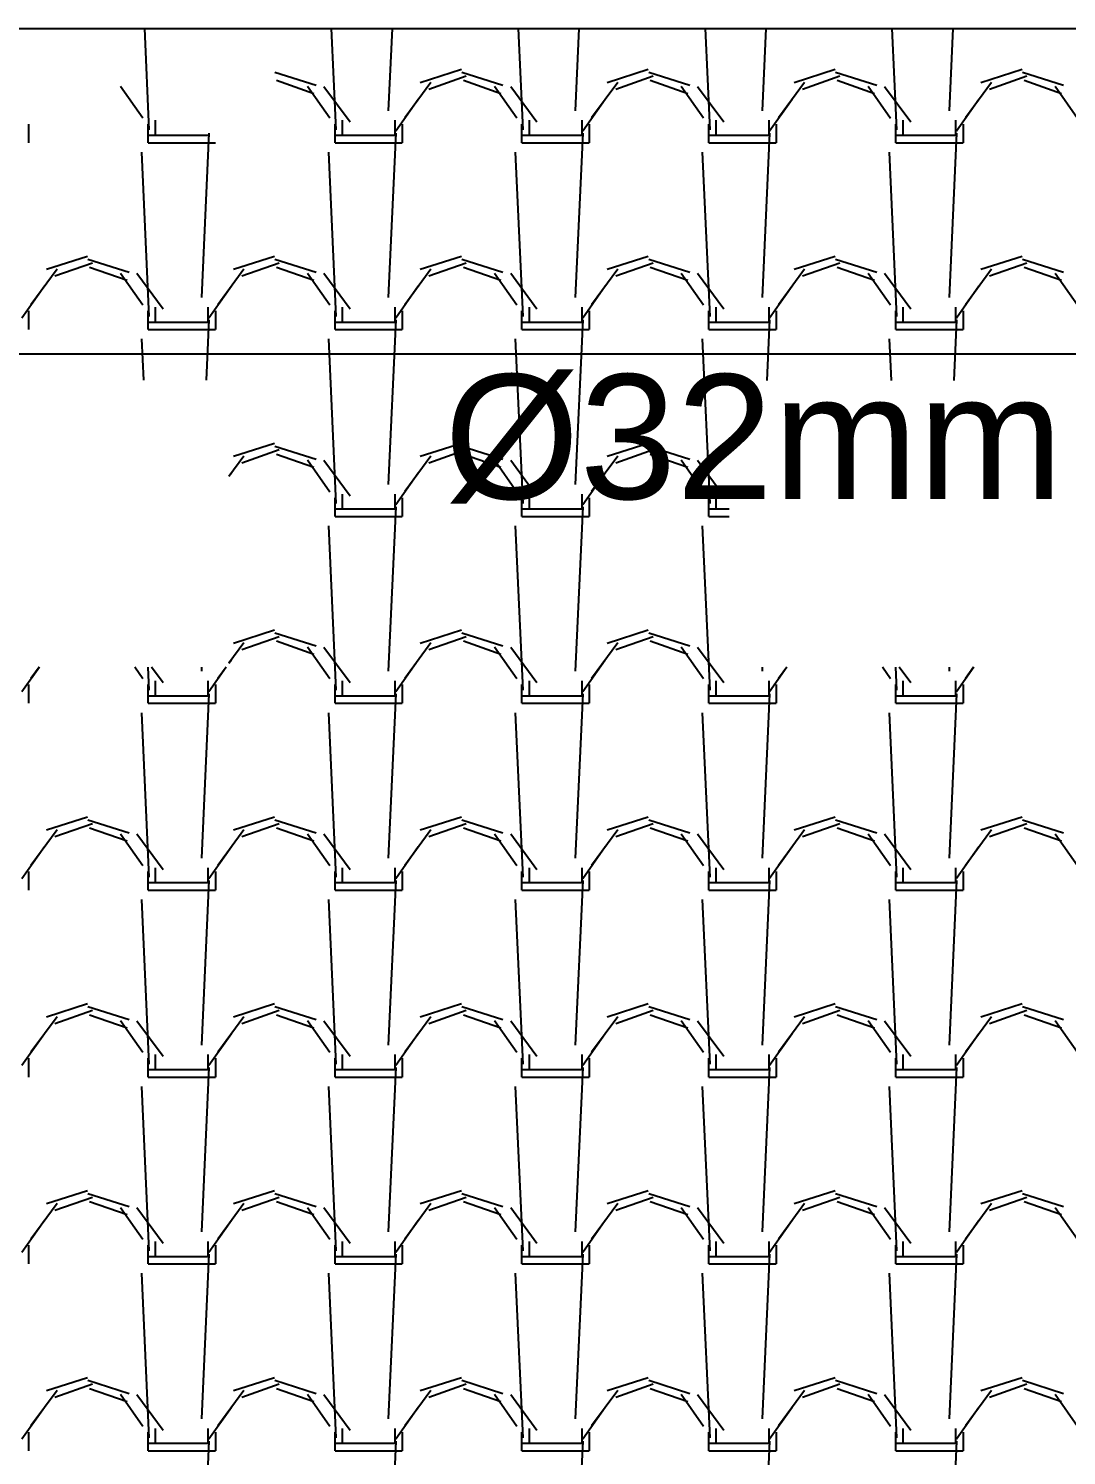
# Model space of a CAD drawing. Header units: millimetres. Extents: x 3923 to 4007, y 744 to 863.
# Drawn here: x 3936.375 to 3937.775, y 834.447 to 836.372 of the extents above; entities that cross this region are included whole.
import ezdxf
from ezdxf.enums import TextEntityAlignment as Align

# ---------------------------------------------------------------- set-up
doc = ezdxf.new("R2010")
doc.units = ezdxf.units.MM
for name, color, linetype in [('-HIDRO', 8, 'Continuous'), ('Esgoto', 5, 'Continuous'), ('TEXTO', 3, 'Continuous')]:
    doc.layers.add(name, color=color, linetype=linetype)
doc.styles.get("Standard").update_dxf_attribs({"font": 'arial.ttf'})

msp = doc.modelspace()

# ---------------------------------------------------------------- linework, layer by layer
at = {"layer": '-HIDRO', "linetype": 'Continuous'}
for p, q in [((3936.3171, 836.3715), (3938.5851, 836.3715)), ((3936.5383, 836.2351), (3936.5321, 836.3715)), ((3936.7903, 836.2351), (3936.7841, 836.3715)), ((3936.861, 836.2607), (3936.866, 836.3715)), ((3937.0423, 836.2351), (3937.0361, 836.3715)), ((3937.113, 836.2607), (3937.118, 836.3715)), ((3937.2943, 836.2351), (3937.2881, 836.3715)), ((3937.365, 836.2607), (3937.37, 836.3715)), ((3937.5463, 836.2351), (3937.5401, 836.3715)), ((3937.617, 836.2607), (3937.622, 836.3715)), ((3936.7631, 836.2945), (3936.7076, 836.3121)), ((3936.959, 836.3161), (3936.9036, 836.2984)), ((3936.9655, 836.3072), (3936.9151, 836.2895)), ((3937.0151, 836.2945), (3936.9596, 836.3121)), ((3937.211, 836.3161), (3937.1556, 836.2984)), ((3937.2175, 836.3072), (3937.1671, 836.2895)), ((3937.2671, 836.2945), (3937.2116, 836.3121)), ((3937.463, 836.3161), (3937.4076, 836.2984)), ((3937.4695, 836.3072), (3937.4191, 836.2895)), ((3937.5191, 836.2945), (3937.4636, 836.3121)), ((3937.715, 836.3161), (3937.6596, 836.2984)), ((3937.7215, 836.3072), (3937.6711, 836.2895)), ((3937.7711, 836.2945), (3937.7156, 836.3121)), ((3936.5297, 836.2505), (3936.4995, 836.2933)), ((3936.7602, 836.2836), (3936.7098, 836.3013)), ((3936.7817, 836.2505), (3936.7515, 836.2933)), ((3936.8089, 836.2451), (3936.7736, 836.293)), ((3936.9179, 836.2989), (3936.8826, 836.251)), ((3937.0122, 836.2836), (3936.9618, 836.3013)), ((3937.0337, 836.2505), (3937.0035, 836.2933)), ((3937.0609, 836.2451), (3937.0256, 836.293)), ((3937.1699, 836.2989), (3937.1346, 836.251)), ((3937.2642, 836.2836), (3937.2138, 836.3013)), ((3937.2857, 836.2505), (3937.2555, 836.2933)), ((3937.3129, 836.2451), (3937.2776, 836.293)), ((3937.4219, 836.2989), (3937.3866, 836.251)), ((3937.5162, 836.2836), (3937.4658, 836.3013)), ((3937.5377, 836.2504), (3937.5075, 836.2933)), ((3937.5649, 836.2451), (3937.5296, 836.293)), ((3937.6739, 836.2989), (3937.6386, 836.251)), ((3937.7682, 836.2836), (3937.7178, 836.3013)), ((3937.7897, 836.2504), (3937.7595, 836.2933)), ((3936.9009, 836.2759), (3936.8706, 836.233)), ((3937.1529, 836.2759), (3937.1226, 836.233)), ((3937.4049, 836.2759), (3937.3746, 836.233)), ((3937.6569, 836.2759), (3937.6266, 836.233)), ((3936.5468, 836.2277), (3936.5468, 836.2478)), ((3936.7988, 836.2277), (3936.7988, 836.2478)), ((3936.8694, 836.2478), (3936.8694, 836.2277)), ((3937.0508, 836.2277), (3937.0508, 836.2478)), ((3937.1214, 836.2478), (3937.1214, 836.2277)), ((3937.3028, 836.2277), (3937.3028, 836.2478)), ((3937.3734, 836.2478), (3937.3734, 836.2277)), ((3937.5548, 836.2277), (3937.5548, 836.2478)), ((3937.6254, 836.2478), (3937.6254, 836.2277)), ((3936.3754, 836.2428), (3936.3754, 836.2176)), ((3936.5367, 836.2176), (3936.5367, 836.2428)), ((3936.609, 836.0087), (3936.6191, 836.2305)), ((3936.7887, 836.2176), (3936.7887, 836.2428)), ((3936.861, 836.0087), (3936.8711, 836.2305)), ((3936.8794, 836.2428), (3936.8794, 836.2176)), ((3937.0407, 836.2176), (3937.0407, 836.2428)), ((3937.113, 836.0087), (3937.1231, 836.2305)), ((3937.1314, 836.2428), (3937.1314, 836.2176)), ((3937.2927, 836.2176), (3937.2927, 836.2428)), ((3937.365, 836.0087), (3937.3751, 836.2305)), ((3937.3834, 836.2428), (3937.3834, 836.2176)), ((3937.5447, 836.2176), (3937.5447, 836.2428)), ((3937.617, 836.0087), (3937.6271, 836.2305)), ((3937.6354, 836.2428), (3937.6354, 836.2176)), ((3936.5367, 836.2277), (3936.5468, 836.2277)), ((3936.5367, 836.2176), (3936.5468, 836.2176)), ((3936.5468, 836.2277), (3936.6174, 836.2277)), ((3936.5468, 836.2176), (3936.6274, 836.2176)), ((3936.7887, 836.2277), (3936.7988, 836.2277)), ((3936.7887, 836.2176), (3936.7988, 836.2176)), ((3936.7988, 836.2277), (3936.8694, 836.2277)), ((3936.7988, 836.2176), (3936.8794, 836.2176)), ((3937.0407, 836.2277), (3937.0508, 836.2277)), ((3937.0407, 836.2176), (3937.0508, 836.2176)), ((3937.0508, 836.2277), (3937.1214, 836.2277)), ((3937.0508, 836.2176), (3937.1314, 836.2176)), ((3937.2927, 836.2277), (3937.3028, 836.2277)), ((3937.2927, 836.2176), (3937.3028, 836.2176)), ((3937.3028, 836.2277), (3937.3734, 836.2277)), ((3937.3028, 836.2176), (3937.3834, 836.2176)), ((3937.5447, 836.2277), (3937.5548, 836.2277)), ((3937.5447, 836.2176), (3937.5548, 836.2176)), ((3937.5548, 836.2277), (3937.6254, 836.2277)), ((3937.5548, 836.2176), (3937.6354, 836.2176)), ((3936.5383, 835.9831), (3936.5282, 836.2049)), ((3936.7903, 835.9831), (3936.7802, 836.2049)), ((3937.0423, 835.9831), (3937.0322, 836.2049)), ((3937.2943, 835.9831), (3937.2842, 836.2049)), ((3937.5463, 835.9831), (3937.5362, 836.2049)), ((3936.455, 836.0641), (3936.3996, 836.0464)), ((3936.4615, 836.0552), (3936.4111, 836.0375)), ((3936.5111, 836.0425), (3936.4556, 836.0601)), ((3936.707, 836.0641), (3936.6516, 836.0464)), ((3936.7135, 836.0552), (3936.6631, 836.0375)), ((3936.7631, 836.0425), (3936.7076, 836.0601)), ((3936.959, 836.0641), (3936.9036, 836.0464)), ((3936.9655, 836.0552), (3936.9151, 836.0375)), ((3937.0151, 836.0425), (3936.9596, 836.0601)), ((3937.211, 836.0641), (3937.1556, 836.0464)), ((3937.2175, 836.0552), (3937.1671, 836.0375)), ((3937.2671, 836.0425), (3937.2116, 836.0601)), ((3937.463, 836.0641), (3937.4076, 836.0464)), ((3937.4695, 836.0552), (3937.4191, 836.0375)), ((3937.5191, 836.0425), (3937.4636, 836.0601)), ((3937.715, 836.0641), (3937.6596, 836.0464)), ((3937.7215, 836.0552), (3937.6711, 836.0375)), ((3937.7711, 836.0425), (3937.7156, 836.0601)), ((3936.4139, 836.0469), (3936.3786, 835.999)), ((3936.5082, 836.0316), (3936.4578, 836.0493)), ((3936.5297, 835.9985), (3936.4995, 836.0413)), ((3936.5569, 835.9931), (3936.5216, 836.041)), ((3936.6659, 836.0469), (3936.6306, 835.999)), ((3936.7602, 836.0316), (3936.7098, 836.0493)), ((3936.7817, 835.9985), (3936.7515, 836.0413)), ((3936.8089, 835.9931), (3936.7736, 836.041)), ((3936.9179, 836.0469), (3936.8826, 835.999)), ((3937.0122, 836.0316), (3936.9618, 836.0493)), ((3937.0337, 835.9985), (3937.0035, 836.0413)), ((3937.0609, 835.9931), (3937.0256, 836.041)), ((3937.1699, 836.0469), (3937.1346, 835.999)), ((3937.2642, 836.0316), (3937.2138, 836.0493)), ((3937.2857, 835.9985), (3937.2555, 836.0413)), ((3937.3129, 835.9931), (3937.2776, 836.041)), ((3937.4219, 836.0469), (3937.3866, 835.999)), ((3937.5162, 836.0316), (3937.4658, 836.0493)), ((3937.5377, 835.9984), (3937.5075, 836.0413)), ((3937.5649, 835.9931), (3937.5296, 836.041)), ((3937.6739, 836.0469), (3937.6386, 835.999)), ((3937.7682, 836.0316), (3937.7178, 836.0493)), ((3937.7897, 835.9984), (3937.7595, 836.0413)), ((3936.3969, 836.0239), (3936.3666, 835.981)), ((3936.6489, 836.0239), (3936.6186, 835.981)), ((3936.9009, 836.0239), (3936.8706, 835.981)), ((3937.1529, 836.0239), (3937.1226, 835.981)), ((3937.4049, 836.0239), (3937.3746, 835.981)), ((3937.6569, 836.0239), (3937.6266, 835.981)), ((3936.3754, 835.9908), (3936.3754, 835.9656)), ((3936.5367, 835.9656), (3936.5367, 835.9908)), ((3936.5468, 835.9757), (3936.5468, 835.9958)), ((3936.6154, 835.8972), (3936.6191, 835.9785)), ((3936.6174, 835.9958), (3936.6174, 835.9757)), ((3936.6274, 835.9908), (3936.6274, 835.9656)), ((3936.7887, 835.9656), (3936.7887, 835.9908)), ((3936.7988, 835.9757), (3936.7988, 835.9958)), ((3936.861, 835.7567), (3936.8711, 835.9785)), ((3936.8694, 835.9958), (3936.8694, 835.9757)), ((3936.8794, 835.9908), (3936.8794, 835.9656)), ((3937.0407, 835.9656), (3937.0407, 835.9908)), ((3937.0508, 835.9757), (3937.0508, 835.9958)), ((3937.113, 835.7567), (3937.1231, 835.9785)), ((3937.1214, 835.9958), (3937.1214, 835.9757)), ((3937.1314, 835.9908), (3937.1314, 835.9656)), ((3937.2927, 835.9656), (3937.2927, 835.9908)), ((3937.3028, 835.9757), (3937.3028, 835.9958)), ((3937.3714, 835.8971), (3937.3751, 835.9785)), ((3937.3734, 835.9958), (3937.3734, 835.9757)), ((3937.3834, 835.9908), (3937.3834, 835.9656)), ((3937.5447, 835.9656), (3937.5447, 835.9908)), ((3937.5548, 835.9757), (3937.5548, 835.9958)), ((3937.6234, 835.8971), (3937.6271, 835.9785)), ((3937.6254, 835.9958), (3937.6254, 835.9757)), ((3937.6354, 835.9908), (3937.6354, 835.9656)), ((3936.5367, 835.9757), (3936.5468, 835.9757)), ((3936.5367, 835.9656), (3936.5468, 835.9656)), ((3936.5468, 835.9757), (3936.6174, 835.9757)), ((3936.5468, 835.9656), (3936.6274, 835.9656)), ((3936.7887, 835.9757), (3936.7988, 835.9757)), ((3936.7887, 835.9656), (3936.7988, 835.9656)), ((3936.7988, 835.9757), (3936.8694, 835.9757)), ((3936.7988, 835.9656), (3936.8794, 835.9656)), ((3937.0407, 835.9757), (3937.0508, 835.9757)), ((3937.0407, 835.9656), (3937.0508, 835.9656)), ((3937.0508, 835.9757), (3937.1214, 835.9757)), ((3937.0508, 835.9656), (3937.1314, 835.9656)), ((3937.2927, 835.9757), (3937.3028, 835.9757)), ((3937.2927, 835.9656), (3937.3028, 835.9656)), ((3937.3028, 835.9757), (3937.3734, 835.9757)), ((3937.3028, 835.9656), (3937.3834, 835.9656)), ((3937.5447, 835.9757), (3937.5548, 835.9757)), ((3937.5447, 835.9656), (3937.5548, 835.9656)), ((3937.5548, 835.9757), (3937.6254, 835.9757)), ((3937.5548, 835.9656), (3937.6354, 835.9656)), ((3936.5307, 835.8972), (3936.5282, 835.9529)), ((3936.7903, 835.7311), (3936.7802, 835.9529)), ((3937.0423, 835.7311), (3937.0322, 835.9529)), ((3937.2943, 835.7311), (3937.2842, 835.9529)), ((3937.5388, 835.8971), (3937.5362, 835.9529)), ((3936.707, 835.8121), (3936.6516, 835.7944)), ((3936.7631, 835.7905), (3936.7076, 835.8081)), ((3936.959, 835.8121), (3936.9036, 835.7944)), ((3937.0151, 835.7905), (3936.9596, 835.8081)), ((3937.211, 835.8121), (3937.1556, 835.7944)), ((3937.2671, 835.7905), (3937.2116, 835.8081)), ((3936.6659, 835.7949), (3936.6457, 835.7675)), ((3936.7135, 835.8032), (3936.6631, 835.7855)), ((3936.7602, 835.7796), (3936.7098, 835.7973)), ((3936.7817, 835.7465), (3936.7515, 835.7893)), ((3936.8089, 835.7411), (3936.7736, 835.789)), ((3936.9179, 835.7949), (3936.8826, 835.747)), ((3936.9655, 835.8032), (3936.9151, 835.7855)), ((3937.0122, 835.7796), (3936.9618, 835.7973)), ((3937.0337, 835.7465), (3937.0035, 835.7893)), ((3937.0609, 835.7411), (3937.0256, 835.789)), ((3937.1699, 835.7949), (3937.1346, 835.747)), ((3937.2175, 835.8032), (3937.1671, 835.7855)), ((3937.2642, 835.7796), (3937.2138, 835.7973)), ((3937.2857, 835.7465), (3937.2555, 835.7893)), ((3937.3129, 835.7411), (3937.2776, 835.789)), ((3936.6489, 835.7719), (3936.6457, 835.7674)), ((3936.9009, 835.7719), (3936.8706, 835.729)), ((3937.1529, 835.7719), (3937.1226, 835.729)), ((3936.7887, 835.7136), (3936.7887, 835.7388)), ((3936.7988, 835.7237), (3936.7988, 835.7438)), ((3936.8694, 835.7438), (3936.8694, 835.7237)), ((3936.8794, 835.7388), (3936.8794, 835.7136)), ((3937.0407, 835.7136), (3937.0407, 835.7388)), ((3937.0508, 835.7237), (3937.0508, 835.7438)), ((3937.1214, 835.7438), (3937.1214, 835.7237)), ((3937.1314, 835.7388), (3937.1314, 835.7136)), ((3937.2927, 835.7136), (3937.2927, 835.7388)), ((3937.3028, 835.7237), (3937.3028, 835.7438)), ((3936.7887, 835.7237), (3936.7988, 835.7237)), ((3936.7887, 835.7136), (3936.7988, 835.7136)), ((3936.7988, 835.7237), (3936.8694, 835.7237)), ((3936.7988, 835.7136), (3936.8794, 835.7136)), ((3936.861, 835.5047), (3936.8711, 835.7265)), ((3937.0407, 835.7237), (3937.0508, 835.7237)), ((3937.0407, 835.7136), (3937.0508, 835.7136)), ((3937.0508, 835.7237), (3937.1214, 835.7237)), ((3937.0508, 835.7136), (3937.1314, 835.7136)), ((3937.113, 835.5047), (3937.1231, 835.7265)), ((3937.2927, 835.7237), (3937.3028, 835.7237)), ((3937.2927, 835.7136), (3937.3028, 835.7136)), ((3937.3028, 835.7237), (3937.3202, 835.7237)), ((3937.3028, 835.7136), (3937.3202, 835.7136)), ((3936.7903, 835.4791), (3936.7802, 835.7009)), ((3937.0423, 835.4791), (3937.0322, 835.7009)), ((3937.2943, 835.4791), (3937.2842, 835.7009)), ((3936.707, 835.5601), (3936.6516, 835.5424)), ((3936.7631, 835.5385), (3936.7076, 835.5561)), ((3936.959, 835.5601), (3936.9036, 835.5424)), ((3937.0151, 835.5385), (3936.9596, 835.5561)), ((3937.211, 835.5601), (3937.1556, 835.5424)), ((3937.2671, 835.5385), (3937.2116, 835.5561)), ((3936.6659, 835.5429), (3936.6457, 835.5155)), ((3936.7135, 835.5512), (3936.6631, 835.5335)), ((3936.7602, 835.5276), (3936.7098, 835.5453)), ((3936.7817, 835.4945), (3936.7515, 835.5373)), ((3936.8089, 835.4891), (3936.7736, 835.537)), ((3936.9179, 835.5429), (3936.8826, 835.495)), ((3936.9655, 835.5512), (3936.9151, 835.5335)), ((3937.0122, 835.5276), (3936.9618, 835.5453)), ((3937.0337, 835.4945), (3937.0035, 835.5373)), ((3937.0609, 835.4891), (3937.0256, 835.537)), ((3937.1699, 835.5429), (3937.1346, 835.495)), ((3937.2175, 835.5512), (3937.1671, 835.5335)), ((3937.2642, 835.5276), (3937.2138, 835.5453)), ((3937.2857, 835.4945), (3937.2555, 835.5373)), ((3937.3129, 835.4891), (3937.2776, 835.537)), ((3936.6489, 835.5199), (3936.6457, 835.5154)), ((3936.9009, 835.5199), (3936.8706, 835.477)), ((3937.1529, 835.5199), (3937.1226, 835.477)), ((3936.39, 835.5102), (3936.3666, 835.477)), ((3936.3898, 835.5102), (3936.3786, 835.495)), ((3936.5297, 835.4945), (3936.5186, 835.5102)), ((3936.5383, 835.4791), (3936.5369, 835.5102)), ((3936.5569, 835.4891), (3936.5413, 835.5102)), ((3936.609, 835.5047), (3936.6092, 835.5102)), ((3936.642, 835.5102), (3936.6186, 835.477)), ((3936.6418, 835.5102), (3936.6306, 835.495)), ((3937.365, 835.5047), (3937.3652, 835.5101)), ((3937.3979, 835.5101), (3937.3746, 835.477)), ((3937.3977, 835.5101), (3937.3866, 835.495)), ((3937.5377, 835.4945), (3937.5267, 835.5101)), ((3937.5463, 835.4791), (3937.5449, 835.5101)), ((3937.5649, 835.4891), (3937.5494, 835.5101)), ((3937.617, 835.5047), (3937.6172, 835.5101)), ((3937.6499, 835.5101), (3937.6266, 835.4771)), ((3937.6497, 835.5101), (3937.6386, 835.495)), ((3936.3754, 835.4868), (3936.3754, 835.4616)), ((3936.5367, 835.4616), (3936.5367, 835.4868)), ((3936.5468, 835.4717), (3936.5468, 835.4918)), ((3936.6174, 835.4918), (3936.6174, 835.4717)), ((3936.6274, 835.4868), (3936.6274, 835.4616)), ((3936.7887, 835.4616), (3936.7887, 835.4868)), ((3936.7988, 835.4717), (3936.7988, 835.4918)), ((3936.8694, 835.4918), (3936.8694, 835.4717)), ((3936.8794, 835.4868), (3936.8794, 835.4616)), ((3937.0407, 835.4616), (3937.0407, 835.4868)), ((3937.0508, 835.4717), (3937.0508, 835.4918)), ((3937.1214, 835.4918), (3937.1214, 835.4717)), ((3937.1314, 835.4868), (3937.1314, 835.4616)), ((3937.2927, 835.4616), (3937.2927, 835.4868)), ((3937.3028, 835.4717), (3937.3028, 835.4918)), ((3937.3734, 835.4918), (3937.3734, 835.4717)), ((3937.3834, 835.4868), (3937.3834, 835.4616)), ((3937.5447, 835.4616), (3937.5447, 835.4868)), ((3937.5548, 835.4717), (3937.5548, 835.4918)), ((3937.6254, 835.4918), (3937.6254, 835.4717)), ((3937.6354, 835.4868), (3937.6354, 835.4616)), ((3936.5367, 835.4717), (3936.5468, 835.4717)), ((3936.5367, 835.4616), (3936.5468, 835.4616)), ((3936.5468, 835.4717), (3936.6174, 835.4717)), ((3936.5468, 835.4616), (3936.6274, 835.4616)), ((3936.609, 835.2527), (3936.6191, 835.4745)), ((3936.7887, 835.4717), (3936.7988, 835.4717)), ((3936.7887, 835.4616), (3936.7988, 835.4616)), ((3936.7988, 835.4717), (3936.8694, 835.4717)), ((3936.7988, 835.4616), (3936.8794, 835.4616)), ((3936.861, 835.2527), (3936.8711, 835.4745)), ((3937.0407, 835.4717), (3937.0508, 835.4717)), ((3937.0407, 835.4616), (3937.0508, 835.4616)), ((3937.0508, 835.4717), (3937.1214, 835.4717)), ((3937.0508, 835.4616), (3937.1314, 835.4616)), ((3937.113, 835.2527), (3937.1231, 835.4745)), ((3937.2927, 835.4717), (3937.3028, 835.4717)), ((3937.2927, 835.4616), (3937.3028, 835.4616)), ((3937.3028, 835.4717), (3937.3734, 835.4717)), ((3937.3028, 835.4616), (3937.3834, 835.4616)), ((3937.365, 835.2527), (3937.3751, 835.4745)), ((3937.5447, 835.4717), (3937.5548, 835.4717)), ((3937.5447, 835.4616), (3937.5548, 835.4616)), ((3937.5548, 835.4717), (3937.6254, 835.4717)), ((3937.5548, 835.4616), (3937.6354, 835.4616)), ((3937.617, 835.2527), (3937.6271, 835.4745)), ((3936.5383, 835.2271), (3936.5282, 835.4489)), ((3936.7903, 835.2271), (3936.7802, 835.4489)), ((3937.0423, 835.2271), (3937.0322, 835.4489)), ((3937.2943, 835.2271), (3937.2842, 835.4489)), ((3937.5463, 835.2271), (3937.5362, 835.4489)), ((3936.455, 835.3081), (3936.3996, 835.2904)), ((3936.707, 835.3081), (3936.6516, 835.2904)), ((3936.959, 835.3081), (3936.9036, 835.2904)), ((3937.211, 835.3081), (3937.1556, 835.2904)), ((3937.463, 835.3081), (3937.4076, 835.2904)), ((3937.715, 835.3081), (3937.6596, 835.2904)), ((3936.4139, 835.2909), (3936.3786, 835.243)), ((3936.4615, 835.2992), (3936.4111, 835.2815)), ((3936.5111, 835.2865), (3936.4556, 835.3041)), ((3936.5082, 835.2756), (3936.4578, 835.2932)), ((3936.5297, 835.2425), (3936.4995, 835.2853)), ((3936.6659, 835.2909), (3936.6306, 835.243)), ((3936.7135, 835.2992), (3936.6631, 835.2815)), ((3936.7631, 835.2865), (3936.7076, 835.3041)), ((3936.7602, 835.2756), (3936.7098, 835.2932)), ((3936.7817, 835.2425), (3936.7515, 835.2853)), ((3936.9179, 835.2909), (3936.8826, 835.243)), ((3936.9655, 835.2992), (3936.9151, 835.2815)), ((3937.0151, 835.2865), (3936.9596, 835.3041)), ((3937.0122, 835.2756), (3936.9618, 835.2932)), ((3937.0337, 835.2425), (3937.0035, 835.2853)), ((3937.1699, 835.2909), (3937.1346, 835.243)), ((3937.2175, 835.2992), (3937.1671, 835.2815)), ((3937.2671, 835.2865), (3937.2116, 835.3041)), ((3937.2642, 835.2756), (3937.2138, 835.2932)), ((3937.2857, 835.2425), (3937.2555, 835.2853)), ((3937.4219, 835.2909), (3937.3866, 835.243)), ((3937.4695, 835.2992), (3937.4191, 835.2815)), ((3937.5191, 835.2865), (3937.4636, 835.3041)), ((3937.5162, 835.2756), (3937.4658, 835.2932)), ((3937.5377, 835.2425), (3937.5075, 835.2853)), ((3937.6739, 835.2909), (3937.6386, 835.243)), ((3937.7215, 835.2992), (3937.6711, 835.2815)), ((3937.7711, 835.2865), (3937.7156, 835.3041)), ((3937.7682, 835.2756), (3937.7178, 835.2932)), ((3937.7897, 835.2425), (3937.7595, 835.2853)), ((3936.3969, 835.2679), (3936.3666, 835.225)), ((3936.5569, 835.2371), (3936.5216, 835.285)), ((3936.6489, 835.2679), (3936.6186, 835.225)), ((3936.8089, 835.2371), (3936.7736, 835.285)), ((3936.9009, 835.2679), (3936.8706, 835.225)), ((3937.0609, 835.2371), (3937.0256, 835.285)), ((3937.1529, 835.2679), (3937.1226, 835.225)), ((3937.3129, 835.2371), (3937.2776, 835.285)), ((3937.4049, 835.2679), (3937.3746, 835.2251)), ((3937.5649, 835.2371), (3937.5296, 835.285)), ((3937.6569, 835.2679), (3937.6266, 835.2251)), ((3936.3754, 835.2348), (3936.3754, 835.2096)), ((3936.5367, 835.2096), (3936.5367, 835.2348)), ((3936.5468, 835.2197), (3936.5468, 835.2398)), ((3936.6174, 835.2398), (3936.6174, 835.2197)), ((3936.6274, 835.2348), (3936.6274, 835.2096)), ((3936.7887, 835.2096), (3936.7887, 835.2348)), ((3936.7988, 835.2197), (3936.7988, 835.2398)), ((3936.8694, 835.2398), (3936.8694, 835.2197)), ((3936.8794, 835.2348), (3936.8794, 835.2096)), ((3937.0407, 835.2096), (3937.0407, 835.2348)), ((3937.0508, 835.2197), (3937.0508, 835.2398)), ((3937.1214, 835.2398), (3937.1214, 835.2197)), ((3937.1314, 835.2348), (3937.1314, 835.2096)), ((3937.2927, 835.2096), (3937.2927, 835.2348)), ((3937.3028, 835.2197), (3937.3028, 835.2398)), ((3937.3734, 835.2398), (3937.3734, 835.2197)), ((3937.3834, 835.2348), (3937.3834, 835.2096)), ((3937.5447, 835.2096), (3937.5447, 835.2348)), ((3937.5548, 835.2197), (3937.5548, 835.2398)), ((3937.6254, 835.2398), (3937.6254, 835.2197)), ((3937.6354, 835.2348), (3937.6354, 835.2096)), ((3936.5367, 835.2197), (3936.5468, 835.2197)), ((3936.5367, 835.2096), (3936.5468, 835.2096)), ((3936.5468, 835.2197), (3936.6174, 835.2197)), ((3936.5468, 835.2096), (3936.6274, 835.2096)), ((3936.609, 835.0007), (3936.6191, 835.2225)), ((3936.7887, 835.2197), (3936.7988, 835.2197)), ((3936.7887, 835.2096), (3936.7988, 835.2096)), ((3936.7988, 835.2197), (3936.8694, 835.2197)), ((3936.7988, 835.2096), (3936.8794, 835.2096)), ((3936.861, 835.0007), (3936.8711, 835.2225)), ((3937.0407, 835.2197), (3937.0508, 835.2197)), ((3937.0407, 835.2096), (3937.0508, 835.2096)), ((3937.0508, 835.2197), (3937.1214, 835.2197)), ((3937.0508, 835.2096), (3937.1314, 835.2096)), ((3937.113, 835.0007), (3937.1231, 835.2225)), ((3937.2927, 835.2197), (3937.3028, 835.2197)), ((3937.2927, 835.2096), (3937.3028, 835.2096)), ((3937.3028, 835.2197), (3937.3734, 835.2197)), ((3937.3028, 835.2096), (3937.3834, 835.2096)), ((3937.365, 835.0007), (3937.3751, 835.2225)), ((3937.5447, 835.2197), (3937.5548, 835.2197)), ((3937.5447, 835.2096), (3937.5548, 835.2096)), ((3937.5548, 835.2197), (3937.6254, 835.2197)), ((3937.5548, 835.2096), (3937.6354, 835.2096)), ((3937.617, 835.0007), (3937.6271, 835.2225)), ((3936.5383, 834.9751), (3936.5282, 835.1969)), ((3936.7903, 834.9751), (3936.7802, 835.1969)), ((3937.0423, 834.9751), (3937.0322, 835.1969)), ((3937.2943, 834.9751), (3937.2842, 835.1969)), ((3937.5463, 834.9751), (3937.5362, 835.1969)), ((3936.455, 835.0561), (3936.3996, 835.0384)), ((3936.707, 835.0561), (3936.6516, 835.0384)), ((3936.959, 835.0561), (3936.9036, 835.0384)), ((3937.211, 835.0561), (3937.1556, 835.0384)), ((3937.463, 835.0561), (3937.4076, 835.0384)), ((3937.715, 835.0561), (3937.6596, 835.0384)), ((3936.4139, 835.0389), (3936.3786, 834.991)), ((3936.4615, 835.0472), (3936.4111, 835.0295)), ((3936.5111, 835.0345), (3936.4556, 835.0521)), ((3936.5082, 835.0236), (3936.4578, 835.0412)), ((3936.6659, 835.0389), (3936.6306, 834.991)), ((3936.7135, 835.0472), (3936.6631, 835.0295)), ((3936.7631, 835.0345), (3936.7076, 835.0521)), ((3936.7602, 835.0236), (3936.7098, 835.0412)), ((3936.9179, 835.0389), (3936.8826, 834.991)), ((3936.9655, 835.0472), (3936.9151, 835.0295)), ((3937.0151, 835.0345), (3936.9596, 835.0521)), ((3937.0122, 835.0236), (3936.9618, 835.0412)), ((3937.1699, 835.0389), (3937.1346, 834.991)), ((3937.2175, 835.0472), (3937.1671, 835.0295)), ((3937.2671, 835.0345), (3937.2116, 835.0521)), ((3937.2642, 835.0236), (3937.2138, 835.0412)), ((3937.4219, 835.0389), (3937.3866, 834.991)), ((3937.4695, 835.0472), (3937.4191, 835.0295)), ((3937.5191, 835.0345), (3937.4636, 835.0521)), ((3937.5162, 835.0236), (3937.4658, 835.0412)), ((3937.6739, 835.0389), (3937.6386, 834.991)), ((3937.7215, 835.0472), (3937.6711, 835.0295)), ((3937.7711, 835.0345), (3937.7156, 835.0521)), ((3937.7682, 835.0236), (3937.7178, 835.0412)), ((3936.3969, 835.0159), (3936.3666, 834.973)), ((3936.5297, 834.9905), (3936.4995, 835.0333)), ((3936.5569, 834.9851), (3936.5216, 835.033)), ((3936.6489, 835.0159), (3936.6186, 834.973)), ((3936.7817, 834.9905), (3936.7515, 835.0333)), ((3936.8089, 834.9851), (3936.7736, 835.033)), ((3936.9009, 835.0159), (3936.8706, 834.973)), ((3937.0337, 834.9905), (3937.0035, 835.0333)), ((3937.0609, 834.9851), (3937.0256, 835.033)), ((3937.1529, 835.0159), (3937.1226, 834.973)), ((3937.2857, 834.9905), (3937.2555, 835.0333)), ((3937.3129, 834.9851), (3937.2776, 835.033)), ((3937.4049, 835.0159), (3937.3746, 834.9731)), ((3937.5377, 834.9905), (3937.5075, 835.0333)), ((3937.5649, 834.9851), (3937.5296, 835.033)), ((3937.6569, 835.0159), (3937.6266, 834.9731)), ((3937.7897, 834.9905), (3937.7595, 835.0333)), ((3936.3754, 834.9828), (3936.3754, 834.9576)), ((3936.5367, 834.9576), (3936.5367, 834.9828)), ((3936.5468, 834.9677), (3936.5468, 834.9878)), ((3936.6174, 834.9878), (3936.6174, 834.9677)), ((3936.6274, 834.9828), (3936.6274, 834.9576)), ((3936.7887, 834.9576), (3936.7887, 834.9828)), ((3936.7988, 834.9677), (3936.7988, 834.9878)), ((3936.8694, 834.9878), (3936.8694, 834.9677)), ((3936.8794, 834.9828), (3936.8794, 834.9576)), ((3937.0407, 834.9576), (3937.0407, 834.9828)), ((3937.0508, 834.9677), (3937.0508, 834.9878)), ((3937.1214, 834.9878), (3937.1214, 834.9677)), ((3937.1314, 834.9828), (3937.1314, 834.9576)), ((3937.2927, 834.9576), (3937.2927, 834.9828)), ((3937.3028, 834.9677), (3937.3028, 834.9878)), ((3937.3734, 834.9878), (3937.3734, 834.9677)), ((3937.3834, 834.9828), (3937.3834, 834.9576)), ((3937.5447, 834.9576), (3937.5447, 834.9828)), ((3937.5548, 834.9677), (3937.5548, 834.9878)), ((3937.6254, 834.9878), (3937.6254, 834.9677)), ((3937.6354, 834.9828), (3937.6354, 834.9576)), ((3936.5367, 834.9677), (3936.5468, 834.9677)), ((3936.5468, 834.9677), (3936.6174, 834.9677)), ((3936.609, 834.7487), (3936.6191, 834.9705)), ((3936.7887, 834.9677), (3936.7988, 834.9677)), ((3936.7988, 834.9677), (3936.8694, 834.9677)), ((3936.861, 834.7487), (3936.8711, 834.9705)), ((3937.0407, 834.9677), (3937.0508, 834.9677)), ((3937.0508, 834.9677), (3937.1214, 834.9677)), ((3937.113, 834.7487), (3937.1231, 834.9705)), ((3937.2927, 834.9677), (3937.3028, 834.9677)), ((3937.3028, 834.9677), (3937.3734, 834.9677)), ((3937.365, 834.7487), (3937.3751, 834.9705)), ((3937.5447, 834.9677), (3937.5548, 834.9677)), ((3937.5548, 834.9677), (3937.6254, 834.9677)), ((3937.617, 834.7487), (3937.6271, 834.9705)), ((3936.5383, 834.7231), (3936.5282, 834.9449)), ((3936.5367, 834.9576), (3936.5468, 834.9576)), ((3936.5468, 834.9576), (3936.6274, 834.9576)), ((3936.7903, 834.7231), (3936.7802, 834.9449)), ((3936.7887, 834.9576), (3936.7988, 834.9576)), ((3936.7988, 834.9576), (3936.8794, 834.9576)), ((3937.0423, 834.7231), (3937.0322, 834.9449)), ((3937.0407, 834.9576), (3937.0508, 834.9576)), ((3937.0508, 834.9576), (3937.1314, 834.9576)), ((3937.2943, 834.7231), (3937.2842, 834.9449)), ((3937.2927, 834.9576), (3937.3028, 834.9576)), ((3937.3028, 834.9576), (3937.3834, 834.9576)), ((3937.5463, 834.7231), (3937.5362, 834.9449)), ((3937.5447, 834.9576), (3937.5548, 834.9576)), ((3937.5548, 834.9576), (3937.6354, 834.9576)), ((3936.4139, 834.7869), (3936.3786, 834.739)), ((3936.455, 834.8041), (3936.3996, 834.7864)), ((3936.4615, 834.7952), (3936.4111, 834.7775)), ((3936.5111, 834.7825), (3936.4556, 834.8001)), ((3936.5082, 834.7716), (3936.4578, 834.7892)), ((3936.6659, 834.7869), (3936.6306, 834.739)), ((3936.707, 834.8041), (3936.6516, 834.7864)), ((3936.7135, 834.7952), (3936.6631, 834.7775)), ((3936.7631, 834.7825), (3936.7076, 834.8001)), ((3936.7602, 834.7716), (3936.7098, 834.7892)), ((3936.9179, 834.7869), (3936.8826, 834.739)), ((3936.959, 834.8041), (3936.9036, 834.7864)), ((3936.9655, 834.7952), (3936.9151, 834.7775)), ((3937.0151, 834.7825), (3936.9596, 834.8001)), ((3937.0122, 834.7716), (3936.9618, 834.7892)), ((3937.1699, 834.7869), (3937.1346, 834.739)), ((3937.211, 834.8041), (3937.1556, 834.7864)), ((3937.2175, 834.7952), (3937.1671, 834.7775)), ((3937.2671, 834.7825), (3937.2116, 834.8001)), ((3937.2642, 834.7716), (3937.2138, 834.7892)), ((3937.4219, 834.7869), (3937.3866, 834.739)), ((3937.463, 834.8041), (3937.4076, 834.7864)), ((3937.4695, 834.7952), (3937.4191, 834.7775)), ((3937.5191, 834.7825), (3937.4636, 834.8001)), ((3937.5162, 834.7716), (3937.4658, 834.7892)), ((3937.6739, 834.7869), (3937.6386, 834.739)), ((3937.715, 834.8041), (3937.6596, 834.7864)), ((3937.7215, 834.7952), (3937.6711, 834.7775)), ((3937.7711, 834.7825), (3937.7156, 834.8001)), ((3937.7682, 834.7716), (3937.7178, 834.7892)), ((3936.5297, 834.7385), (3936.4995, 834.7813)), ((3936.5569, 834.7331), (3936.5216, 834.781)), ((3936.7817, 834.7385), (3936.7515, 834.7813)), ((3936.8089, 834.7331), (3936.7736, 834.781)), ((3937.0337, 834.7385), (3937.0035, 834.7813)), ((3937.0609, 834.7331), (3937.0256, 834.781)), ((3937.2857, 834.7385), (3937.2555, 834.7813)), ((3937.3129, 834.7331), (3937.2776, 834.781)), ((3937.5377, 834.7385), (3937.5075, 834.7813)), ((3937.5649, 834.7331), (3937.5296, 834.781)), ((3937.7897, 834.7385), (3937.7595, 834.7813)), ((3936.3969, 834.7639), (3936.3666, 834.721)), ((3936.6489, 834.7639), (3936.6186, 834.721)), ((3936.9009, 834.7639), (3936.8706, 834.721)), ((3937.1529, 834.7639), (3937.1226, 834.7211)), ((3937.4049, 834.7639), (3937.3746, 834.7211)), ((3937.6569, 834.7639), (3937.6266, 834.7211)), ((3936.3754, 834.7308), (3936.3754, 834.7056)), ((3936.5367, 834.7056), (3936.5367, 834.7308)), ((3936.5468, 834.7157), (3936.5468, 834.7358)), ((3936.6174, 834.7358), (3936.6174, 834.7157)), ((3936.6274, 834.7308), (3936.6274, 834.7056)), ((3936.7887, 834.7056), (3936.7887, 834.7308)), ((3936.7988, 834.7157), (3936.7988, 834.7358)), ((3936.8694, 834.7358), (3936.8694, 834.7157)), ((3936.8794, 834.7308), (3936.8794, 834.7056)), ((3937.0407, 834.7056), (3937.0407, 834.7308)), ((3937.0508, 834.7157), (3937.0508, 834.7358)), ((3937.1214, 834.7358), (3937.1214, 834.7157)), ((3937.1314, 834.7308), (3937.1314, 834.7056)), ((3937.2927, 834.7056), (3937.2927, 834.7308)), ((3937.3028, 834.7157), (3937.3028, 834.7358)), ((3937.3734, 834.7358), (3937.3734, 834.7157)), ((3937.3834, 834.7308), (3937.3834, 834.7056)), ((3937.5447, 834.7056), (3937.5447, 834.7308)), ((3937.5548, 834.7157), (3937.5548, 834.7358)), ((3937.6254, 834.7358), (3937.6254, 834.7157)), ((3937.6354, 834.7308), (3937.6354, 834.7056)), ((3936.5367, 834.7157), (3936.5468, 834.7157)), ((3936.5468, 834.7157), (3936.6174, 834.7157)), ((3936.609, 834.4967), (3936.6191, 834.7185)), ((3936.7887, 834.7157), (3936.7988, 834.7157)), ((3936.7988, 834.7157), (3936.8694, 834.7157)), ((3936.861, 834.4967), (3936.8711, 834.7185)), ((3937.0407, 834.7157), (3937.0508, 834.7157)), ((3937.0508, 834.7157), (3937.1214, 834.7157)), ((3937.113, 834.4967), (3937.1231, 834.7185)), ((3937.2927, 834.7157), (3937.3028, 834.7157)), ((3937.3028, 834.7157), (3937.3734, 834.7157)), ((3937.365, 834.4967), (3937.3751, 834.7185)), ((3937.5447, 834.7157), (3937.5548, 834.7157)), ((3937.5548, 834.7157), (3937.6254, 834.7157)), ((3937.617, 834.4967), (3937.6271, 834.7185)), ((3936.5383, 834.4711), (3936.5282, 834.6929)), ((3936.5367, 834.7056), (3936.5468, 834.7056)), ((3936.5468, 834.7056), (3936.6274, 834.7056)), ((3936.7903, 834.4711), (3936.7802, 834.6929)), ((3936.7887, 834.7056), (3936.7988, 834.7056)), ((3936.7988, 834.7056), (3936.8794, 834.7056)), ((3937.0423, 834.4711), (3937.0322, 834.6929)), ((3937.0407, 834.7056), (3937.0508, 834.7056)), ((3937.0508, 834.7056), (3937.1314, 834.7056)), ((3937.2943, 834.4711), (3937.2842, 834.6929)), ((3937.2927, 834.7056), (3937.3028, 834.7056)), ((3937.3028, 834.7056), (3937.3834, 834.7056)), ((3937.5463, 834.4711), (3937.5362, 834.6929)), ((3937.5447, 834.7056), (3937.5548, 834.7056)), ((3937.5548, 834.7056), (3937.6354, 834.7056)), ((3936.4139, 834.5349), (3936.3786, 834.487)), ((3936.455, 834.5521), (3936.3996, 834.5344)), ((3936.4615, 834.5432), (3936.4111, 834.5255)), ((3936.5111, 834.5305), (3936.4556, 834.5481)), ((3936.5082, 834.5196), (3936.4578, 834.5372)), ((3936.6659, 834.5349), (3936.6306, 834.487)), ((3936.707, 834.5521), (3936.6516, 834.5344)), ((3936.7135, 834.5432), (3936.6631, 834.5255)), ((3936.7631, 834.5305), (3936.7076, 834.5481)), ((3936.7602, 834.5196), (3936.7098, 834.5372)), ((3936.9179, 834.5349), (3936.8826, 834.487)), ((3936.959, 834.5521), (3936.9036, 834.5344)), ((3936.9655, 834.5432), (3936.9151, 834.5255)), ((3937.0151, 834.5305), (3936.9596, 834.5481)), ((3937.0122, 834.5196), (3936.9618, 834.5372)), ((3937.1699, 834.5349), (3937.1346, 834.487)), ((3937.211, 834.5521), (3937.1556, 834.5344)), ((3937.2175, 834.5432), (3937.1671, 834.5255)), ((3937.2671, 834.5305), (3937.2116, 834.5481)), ((3937.2642, 834.5196), (3937.2138, 834.5372)), ((3937.4219, 834.5349), (3937.3866, 834.487)), ((3937.463, 834.5521), (3937.4076, 834.5344)), ((3937.4695, 834.5432), (3937.4191, 834.5255)), ((3937.5191, 834.5305), (3937.4636, 834.5481)), ((3937.5162, 834.5196), (3937.4658, 834.5372)), ((3937.6739, 834.5349), (3937.6386, 834.487)), ((3937.715, 834.5521), (3937.6596, 834.5344)), ((3937.7215, 834.5432), (3937.6711, 834.5255)), ((3937.7711, 834.5305), (3937.7156, 834.5481)), ((3937.7682, 834.5196), (3937.7178, 834.5372)), ((3936.5297, 834.4865), (3936.4995, 834.5293)), ((3936.5569, 834.4811), (3936.5216, 834.529)), ((3936.7817, 834.4865), (3936.7515, 834.5293)), ((3936.8089, 834.4811), (3936.7736, 834.529)), ((3937.0337, 834.4865), (3937.0035, 834.5293)), ((3937.0609, 834.4811), (3937.0256, 834.529)), ((3937.2857, 834.4865), (3937.2555, 834.5293)), ((3937.3129, 834.4811), (3937.2776, 834.529)), ((3937.5377, 834.4865), (3937.5075, 834.5293)), ((3937.5649, 834.4811), (3937.5296, 834.529)), ((3937.7897, 834.4865), (3937.7595, 834.5293)), ((3936.3969, 834.5119), (3936.3666, 834.469)), ((3936.6489, 834.5119), (3936.6186, 834.469)), ((3936.9009, 834.5119), (3936.8706, 834.4691)), ((3937.1529, 834.5119), (3937.1226, 834.4691)), ((3937.4049, 834.5119), (3937.3746, 834.4691)), ((3937.6569, 834.5119), (3937.6266, 834.4691)), ((3936.3754, 834.4788), (3936.3754, 834.4536)), ((3936.5367, 834.4536), (3936.5367, 834.4788)), ((3936.5468, 834.4637), (3936.5468, 834.4838)), ((3936.6174, 834.4838), (3936.6174, 834.4637)), ((3936.6274, 834.4788), (3936.6274, 834.4536)), ((3936.7887, 834.4536), (3936.7887, 834.4788)), ((3936.7988, 834.4637), (3936.7988, 834.4838)), ((3936.8694, 834.4838), (3936.8694, 834.4637)), ((3936.8794, 834.4788), (3936.8794, 834.4536)), ((3937.0407, 834.4536), (3937.0407, 834.4788)), ((3937.0508, 834.4637), (3937.0508, 834.4838)), ((3937.1214, 834.4838), (3937.1214, 834.4637)), ((3937.1314, 834.4788), (3937.1314, 834.4536)), ((3937.2927, 834.4536), (3937.2927, 834.4788)), ((3937.3028, 834.4637), (3937.3028, 834.4838)), ((3937.3734, 834.4838), (3937.3734, 834.4637)), ((3937.3834, 834.4788), (3937.3834, 834.4536)), ((3937.5447, 834.4536), (3937.5447, 834.4788)), ((3937.5548, 834.4637), (3937.5548, 834.4838)), ((3937.6254, 834.4838), (3937.6254, 834.4637)), ((3937.6354, 834.4788), (3937.6354, 834.4536)), ((3936.5367, 834.4637), (3936.5468, 834.4637)), ((3936.5468, 834.4637), (3936.6174, 834.4637)), ((3936.609, 834.2447), (3936.6191, 834.4665)), ((3936.7887, 834.4637), (3936.7988, 834.4637)), ((3936.7988, 834.4637), (3936.8694, 834.4637)), ((3936.861, 834.2447), (3936.8711, 834.4665)), ((3937.0407, 834.4637), (3937.0508, 834.4637)), ((3937.0508, 834.4637), (3937.1214, 834.4637)), ((3937.113, 834.2447), (3937.1231, 834.4665)), ((3937.2927, 834.4637), (3937.3028, 834.4637)), ((3937.3028, 834.4637), (3937.3734, 834.4637)), ((3937.365, 834.2447), (3937.3751, 834.4665)), ((3937.5447, 834.4637), (3937.5548, 834.4637)), ((3937.5548, 834.4637), (3937.6254, 834.4637)), ((3937.617, 834.2447), (3937.6271, 834.4665)), ((3936.5367, 834.4536), (3936.5468, 834.4536)), ((3936.5468, 834.4536), (3936.6274, 834.4536)), ((3936.7887, 834.4536), (3936.7988, 834.4536)), ((3936.7988, 834.4536), (3936.8794, 834.4536)), ((3937.0407, 834.4536), (3937.0508, 834.4536)), ((3937.0508, 834.4536), (3937.1314, 834.4536)), ((3937.2927, 834.4536), (3937.3028, 834.4536)), ((3937.3028, 834.4536), (3937.3834, 834.4536)), ((3937.5447, 834.4536), (3937.5548, 834.4536)), ((3937.5548, 834.4536), (3937.6354, 834.4536))]:
    msp.add_line(p, q, dxfattribs=at)
at = {"layer": 'Esgoto'}
msp.add_line((3938.5722, 835.9322), (3936.2632, 835.9322), dxfattribs=at)

# ---------------------------------------------------------------- texts
at = {"layer": 'TEXTO'}
msp.add_text('Ø32mm', height=0.168, dxfattribs=at).set_placement((3937.3531, 835.8212), align=Align.MIDDLE_CENTER)

doc.saveas('drawing.dxf')
